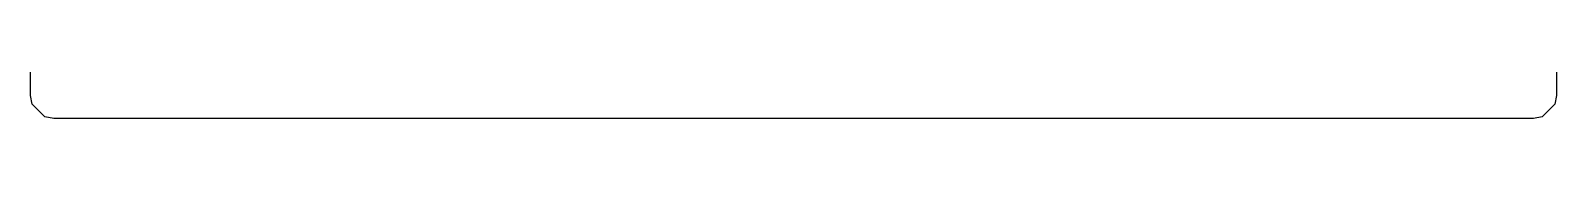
# Model space of a CAD drawing. Extents: x 4.17 to 6.89, y -6.18 to -1.34.
# Drawn here: x 5.252 to 5.3819, y -2.3839 to -2.3806 of the extents above; entities that cross this region are included whole.
import ezdxf

# ---------------------------------------------------------------- set-up
doc = ezdxf.new("R2010")
doc.units = 0
doc.header["$MEASUREMENT"] = 0
doc.layers.add('BLACK', color=7, linetype='CONTINUOUS')

msp = doc.modelspace()

# ---------------------------------------------------------------- linework, layer by layer
at = {"layer": 'BLACK', "linetype": 'CONTINUOUS'}
for p, q in [((5.25197, -2.38189), (5.25197, -2.06693)), ((5.38189, -2.2861), (5.38189, -2.38189)), ((5.25212, -2.38264), (5.25197, -2.38189)), ((5.25318, -2.38371), (5.25212, -2.38264)), ((5.38174, -2.38264), (5.38067, -2.38371)), ((5.38189, -2.38189), (5.38174, -2.38264)), ((5.25394, -2.38386), (5.25318, -2.38371)), ((5.37992, -2.38386), (5.25394, -2.38386)), ((5.38067, -2.38371), (5.37992, -2.38386))]:
    msp.add_line(p, q, dxfattribs=at)

doc.saveas('drawing.dxf')
